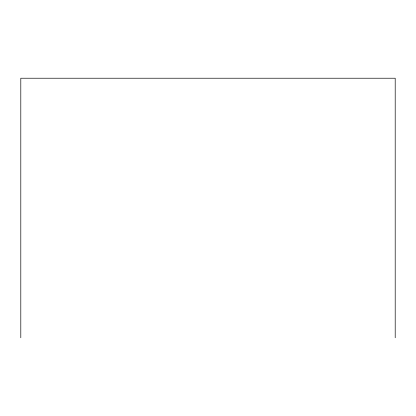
<?xml version="1.0" encoding="UTF-8"?>
<svg xmlns="http://www.w3.org/2000/svg" width="416" height="416" viewBox="0 0 416 416"><rect width="100%" height="100%" fill="white"/><g stroke="black" fill="none" stroke-linecap="round" stroke-linejoin="round"><path stroke-width="0.62" d="M395.2 337.776L395.2 78.224L20.8 78.224L20.8 337.776"/></g></svg>
